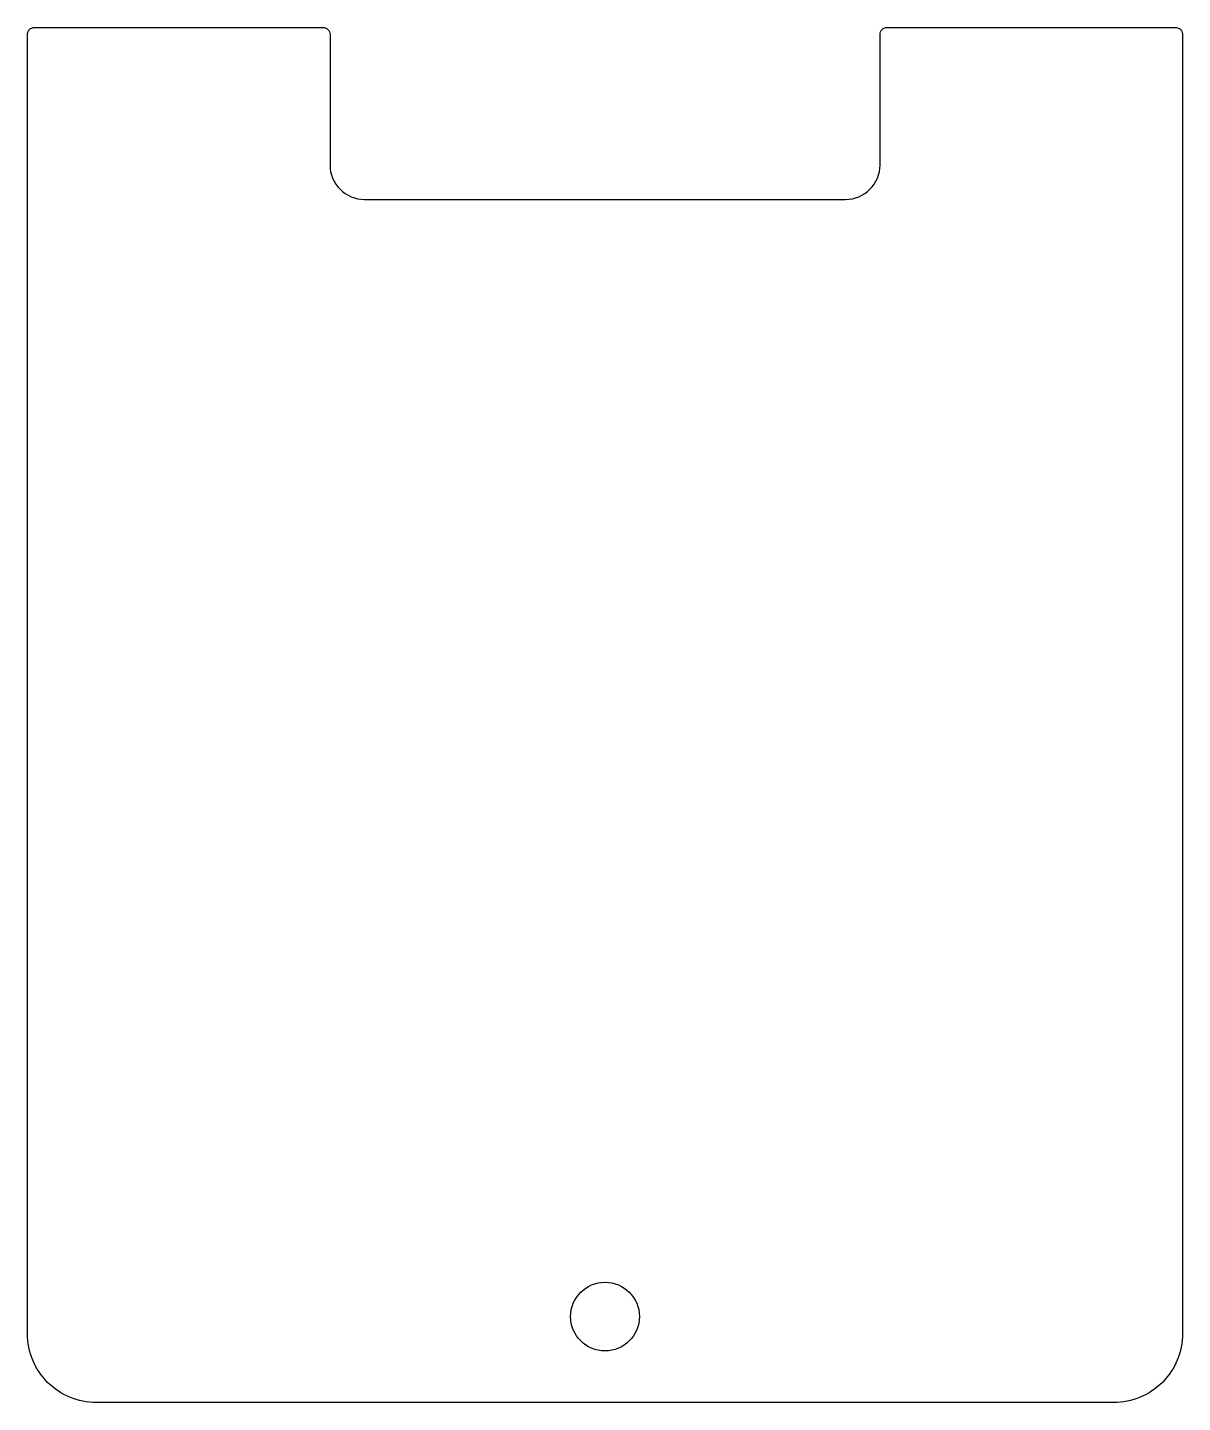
# Model space of a CAD drawing. Extents: x -84 to 84, y -100 to 100.
import ezdxf

# ---------------------------------------------------------------- set-up
doc = ezdxf.new("R2010")
doc.units = 0

msp = doc.modelspace()

# ---------------------------------------------------------------- linework, layer by layer
at = {"layer": '1'}
msp.add_lwpolyline([(84, 99), (84, -90, -0.414214), (74, -100), (-74, -100, -0.414214), (-84, -90), (-84, 99, -0.414214), (-83, 100), (-41, 100, -0.414214), (-40, 99), (-40, 80, 0.414214), (-35, 75), (35, 75, 0.414214), (40, 80), (40, 99, -0.414214), (41, 100), (83, 100, -0.414214)], format="xyb", close=True, dxfattribs=at)
msp.add_circle((0, -87.5), 5, dxfattribs=at)

doc.saveas('drawing.dxf')
